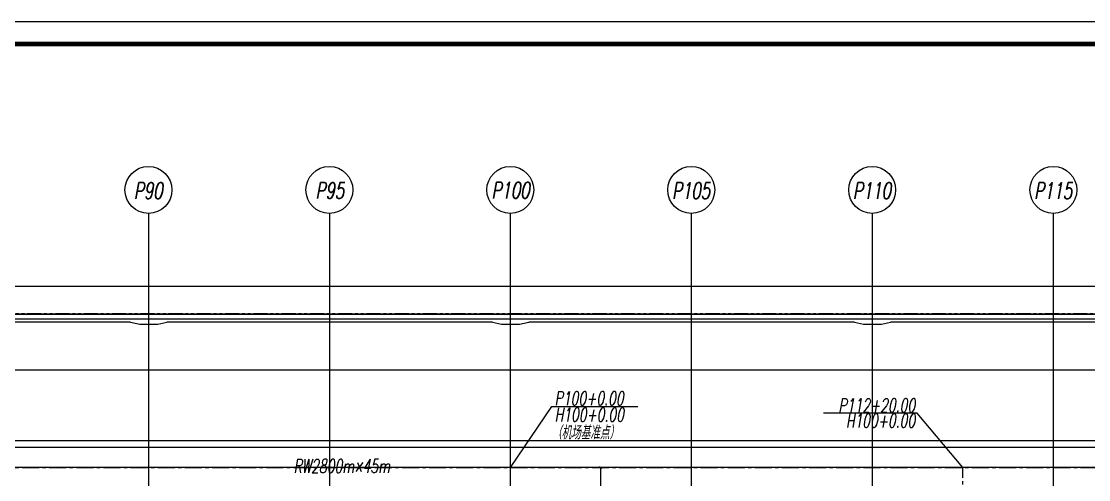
# Model space of a CAD drawing. Header units: millimetres. Extents: x -2699 to 2556, y 623 to 2108.
# Drawn here: x -753 to 427, y 1601 to 2108 of the extents above; entities that cross this region are included whole.
import ezdxf
from ezdxf.enums import TextEntityAlignment as Align

# ---------------------------------------------------------------- set-up
doc = ezdxf.new("R2010")
doc.units = ezdxf.units.MM
doc.linetypes.add('CENTER', pattern=[2, 1.25, -0.25, 0.25, -0.25])
doc.linetypes.add('PHANTOM2', pattern=[1.25, 0.625, -0.125, 0.125, -0.125, 0.125, -0.125])
for name, color, linetype in [('FGW', 8, 'Continuous'), ('HZ', 7, 'Continuous'), ('TU--LIMIT', 6, 'Continuous'), ('巡场路', 154, 'Continuous'), ('征地线', 6, 'PHANTOM2'), ('机场独立坐标系', 8, 'Continuous'), ('标注wj', 7, 'Continuous'), ('桩号', 7, 'Continuous'), ('道肩边线', 6, 'Continuous'), ('道面边线', 3, 'Continuous'), ('飞机滑行线', 1, 'CENTER'), ('飞行区围界', 5, 'FENCELINE1')]:
    doc.layers.add(name, color=color, linetype=linetype)
doc.styles.add('ITALICT', font='italict.shx', dxfattribs={"width": 0.67, "bigfont": 'tssdchn.shx'})
doc.styles.get("Standard").update_dxf_attribs({"font": 'SimSun.ttf'})
doc.linetypes.add('FENCELINE1', pattern='A,0.25,-0.1,[133,ltypeshp.shx,S=0.1,R=0,X=-0.1,Y=0],-0.1,1', length=1.45)
doc.dimstyles.new('标注', dxfattribs={"dimtxt": 2.5, "dimasz": 1.2, "dimexe": 0, "dimexo": 0, "dimgap": 0.3, "dimtad": 1, "dimdec": 1, "dimzin": 0, "dimdsep": 46, "dimtxsty": 'Standard', "dimblk": 'ARCHTICK', "dimcen": 0.09, "dimadec": 0, "dimazin": 0, "dimtfac": 1, "dimtdec": 1, "dimtofl": 0, "dimtmove": 0, "dimatfit": 3, "dimldrblk": 'ARCHTICK', "dimfxl": 0, "dimtolj": 1, "dimtzin": 0, "dimarcsym": 0})

# ---------------------------------------------------------------- blocks, each defined once
blk = doc.blocks.new('_ArchTick')
at = {"color": 0, "linetype": 'ByBlock', "const_width": 0.15}
blk.add_lwpolyline([(-0.5, -0.5), (0.5, 0.5)], dxfattribs=at)
blk = doc.blocks.new('*D176')
at = {"layer": 'Defpoints', "color": 0, "transparency": 16777216}
for p in [(-112.6, 1614.8), (-112.6, 1614.8), (-112.6, 1333.3)]:
    blk.add_point(p, dxfattribs=at)
at = {"layer": '标注wj', "color": 0, "lineweight": -2, "transparency": 16777216}
blk.add_line((-112.6, 1333.3), (-112.6, 1614.8), dxfattribs=at)
at = {"layer": '标注wj', "color": 0, "lineweight": -2, "transparency": 16777216, "xscale": 3, "yscale": 3, "zscale": 3}
for p, rotation in [((-112.6, 1614.8), 90), ((-112.6, 1333.3), 270)]:
    blk.add_blockref('_ArchTick', p, dxfattribs=dict(at, rotation=rotation))
at = {"layer": '标注wj', "color": 0, "transparency": 16777216, "insert": (-121.1, 1474), "char_height": 15, "attachment_point": 5, "rotation": 90, "style": 'ITALICT'}
blk.add_mtext('\\A1;281.5', dxfattribs=at)

msp = doc.modelspace()

# ---------------------------------------------------------------- linework, layer by layer
for p, q in [((237.01, 1674.97), (133.51, 1674.97)), ((287.76, 1614.8), (237.01, 1674.97))]:
    msp.add_line(p, q)
at = {"layer": 'FGW', "linetype": 'Continuous'}
for p, q in [((-612.24, 814.8), (-612.24, 1895.71)), ((-412.24, 814.8), (-412.24, 1895.71)), ((-12.24, 814.8), (-12.24, 1895.71)), ((187.76, 814.8), (187.76, 1895.71)), ((387.76, 814.8), (387.76, 1895.7)), ((2387.76, 1814.8), (-2483.16, 1814.8)), ((2387.76, 1814.8), (-2483.16, 1814.8)), ((2387.76, 1814.8), (-2483.16, 1814.8)), ((2387.76, 1814.8), (-2483.16, 1814.8)), ((2387.76, 1814.8), (-2483.16, 1814.8)), ((2387.76, 1814.8), (-2483.16, 1814.8)), ((2387.76, 1814.8), (-2483.16, 1814.8)), ((2458.06, 1722.5), (-2412.85, 1722.5)), ((2458.06, 1722.5), (-2412.85, 1722.5)), ((2458.06, 1722.5), (-2412.85, 1722.5)), ((2387.76, 1614.8), (-2483.16, 1614.8))]:
    msp.add_line(p, q, dxfattribs=at)
at = {"layer": 'FGW'}
for centre in [(-612.57, 1921.63), (-412.57, 1921.63), (-212.57, 1921.63), (-12.57, 1921.63), (187.43, 1921.63), (387.76, 1921.62)]:
    msp.add_circle(centre, 25.92, dxfattribs=at)
at = {"layer": 'TU--LIMIT', "color": 6}
msp.add_lwpolyline([(2556.13, 623), (-2698.87, 623), (-2698.87, 2108), (2556.13, 2108)], close=True, dxfattribs=at)
at = {"layer": 'TU--LIMIT', "const_width": 5}
msp.add_lwpolyline([(-2573.87, 648), (2531.13, 648), (2531.13, 2083), (-2573.87, 2083)], close=True, dxfattribs=at)
at = {"layer": '巡场路', "ltscale": 5}
for p, q in [((987.76, 1778.8), (-1012.49, 1778.8)), ((-632.24, 1775.3), (-972.24, 1775.3)), ((-632.24, 1775.3), (-622.24, 1773.3)), ((-622.24, 1773.3), (-602.24, 1773.3)), ((-602.24, 1773.3), (-592.24, 1775.3)), ((-232.24, 1775.3), (-592.24, 1775.3)), ((-232.24, 1775.3), (-222.24, 1773.3)), ((-222.24, 1773.3), (-202.24, 1773.3)), ((-202.24, 1773.3), (-192.24, 1775.3)), ((167.76, 1775.3), (-192.24, 1775.3)), ((167.76, 1775.3), (177.76, 1773.3)), ((177.76, 1773.3), (197.76, 1773.3)), ((197.76, 1773.3), (207.76, 1775.3)), ((567.76, 1775.3), (207.76, 1775.3))]:
    msp.add_line(p, q, dxfattribs=at)
at = {"layer": '征地线', "ltscale": 25, "const_width": 1}
msp.add_lwpolyline([(-1772.24, 1814.8), (-1372.24, 1814.8), (-1012.24, 1784.8), (987.76, 1784.8)], dxfattribs=at)
at = {"layer": '征地线', "ltscale": 25}
msp.add_lwpolyline([(987.76, 1784.8), (-1012.24, 1784.8), (-1372.24, 1814.8), (-1612.24, 1814.8), (-1612.24, 1714.8), (-1622.24, 1704.8), (-1772.24, 1704.8)], dxfattribs=at)
at = {"layer": '机场独立坐标系'}
for p, q in [((-412.24, 814.8), (-412.24, 1895.71)), ((-212.24, 814.8), (-212.24, 1895.71))]:
    msp.add_line(p, q, dxfattribs=at)
at = {"layer": '桩号'}
for p, q in [((-212.24, 1614.8), (-166.56, 1682.23)), ((-166.56, 1682.23), (-71.61, 1682.23))]:
    msp.add_line(p, q, dxfattribs=at)
at = {"layer": '道肩边线', "ltscale": 15}
msp.add_line((-1412.24, 1644.8), (1387.76, 1644.8), dxfattribs=at)
at = {"layer": '道面边线'}
msp.add_lwpolyline([(-1412.24, 1549.3), (-1412.24, 1637.3), (987.76, 1637.3)], dxfattribs=at)
at = {"layer": '飞机滑行线', "ltscale": 15}
for p, q in [((-1412.24, 1614.8), (1387.76, 1614.8)), ((-212.24, 1229.8), (-212.24, 1614.8)), ((-212.24, 1229.8), (-212.24, 1614.8)), ((287.76, 1333.3), (287.76, 1614.8))]:
    msp.add_line(p, q, dxfattribs=at)
at = {"layer": '飞行区围界', "ltscale": 15}
msp.add_lwpolyline([(987.76, 1783.8), (-1012.28, 1783.8), (-1372.28, 1813.8), (-1771.24, 1813.8), (-1771.24, 1714.38), (-1771.24, 1703.8), (-1771.24, 1703.8), (-1771.24, 1629.38), (-1781.83, 1618.8), (-2390.74, 1618.8), (-2390.74, 1636.3), (-2433.74, 1636.3), (-2433.74, 1593.3), (-2390.74, 1593.3), (-2390.74, 1605.8), (-1781.83, 1605.8), (-1771.24, 1595.21), (-1771.24, 1525.8), (-1621.83, 1525.8), (-1611.24, 1515.21), (-1611.24, 1389.8), (-1569.24, 1389.8), (-1569.24, 1393.8)], dxfattribs=at)

# ---------------------------------------------------------------- texts
at = {"style": 'ITALICT', "width": 0.67}
msp.add_text('P112+20.00', height=15, dxfattribs=at).set_placement((235.01, 1675.97), align=Align.RIGHT)
msp.add_text('H100+0.00', height=15, dxfattribs=at).set_placement((235.01, 1673.97), align=Align.TOP_RIGHT)
at = {"layer": 'FGW', "style": 'ITALICT', "width": 0.67}
for s, p in [('P90', (-612.73, 1920.83, 26.21)), ('P95', (-412.02, 1921, 26.21)), ('P100', (-212.21, 1921.29, 26.21)), ('P105', (-12.73, 1920.83, 26.21)), ('P110', (187.27, 1920.83, 26.21)), ('P115', (387.6, 1920.82, 26.64))]:
    msp.add_text(s, height=18, dxfattribs=at).set_placement(p, align=Align.MIDDLE)
at = {"layer": 'HZ', "color": 0, "style": 'ITALICT', "width": 0.67}
for s, p in [('（机场基准点）', (-166.37, 1645.83)), ('RW2800m×45m', (-452.14, 1608.86))]:
    msp.add_text(s, height=15, dxfattribs=at).set_placement(p)
at = {"layer": '桩号', "style": 'ITALICT', "width": 0.67}
msp.add_text('P100+0.00', height=15, dxfattribs=at).set_placement((-163.56, 1683.73))
msp.add_text('H100+0.00', height=15, dxfattribs=at).set_placement((-163.56, 1680.73), align=Align.TOP_LEFT)

# ---------------------------------------------------------------- dimensions: what is measured, and where the dimension line sits
at = {"layer": '标注wj'}
dim = msp.add_linear_dim(base=(-112.61, 1614.8), p1=(-112.61, 1333.3), p2=(-112.61, 1614.8), angle=90, dimstyle='标注', override={"dimtxt": 15, "dimasz": 3, "dimgap": 1, "dimtxsty": 'ITALICT'}, dxfattribs=at)
dim.commit()
dim.dimension.update_dxf_attribs({"geometry": '*D176', "text_midpoint": (-121.11, 1474.05)})

doc.saveas('drawing.dxf')
